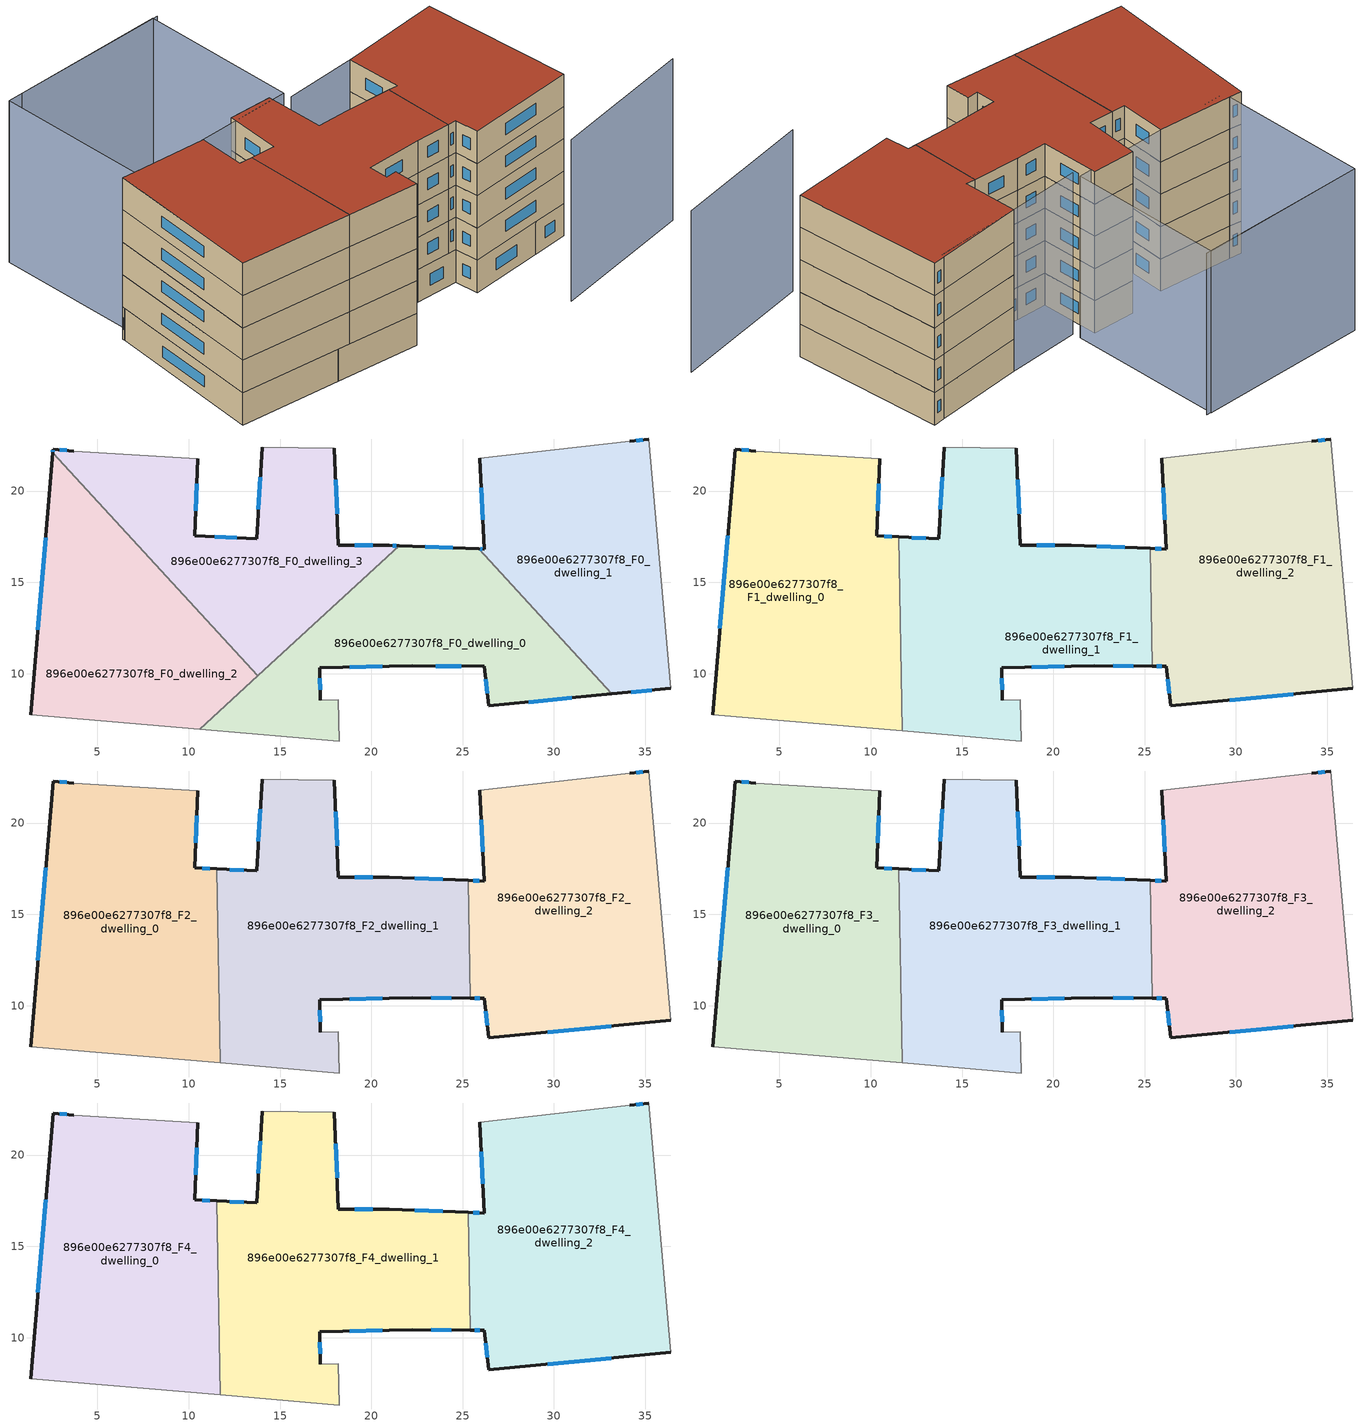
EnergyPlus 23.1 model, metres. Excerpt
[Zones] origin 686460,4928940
896e00e6277307f8_F0_dwelling_0
 floor ground (EU_floor_Construction): 25.87,16.83 33.18,8.89 26.42,8.23 26.2,10.39 22.25,10.43 17.18,10.33 17.21,8.55 18.2,8.58 18.25,6.31 10.61,6.96 21.54,17 z0
 wall outside (EU_wall_Construction): 17.21,8.55 17.18,10.33 22.25,10.43 26.2,10.39 26.42,8.23 33.18,8.89 / 25.87,16.83 21.54,17 z0:3
 wall adiabatic (EU_wall_Construction): 10.61,6.96 18.25,6.31 18.2,8.58 17.21,8.55 z0:3
 wall to 896e00e6277307f8_F0_dwelling_1 (EU_wall_Construction): 33.18,8.89 25.87,16.83 z0:3
 wall to 896e00e6277307f8_F0_dwelling_3 (EU_wall_Construction): 21.54,17 13.79,9.87 z0:3
 wall to 896e00e6277307f8_F0_dwelling_2 (EU_wall_Construction): 13.79,9.87 10.61,6.96 z0:3
 window (EU_Window_Construction): 18.83,10.36 20.6,10.4 / 17.2,9.13 17.19,9.75 / 24.46,16.89 22.95,16.95 / 28.61,8.44 30.98,8.67 / 26.27,9.69 26.34,8.93 / 23.53,10.42 24.91,10.4 z0.98:2.02
896e00e6277307f8_F0_dwelling_1
 floor ground (EU_floor_Construction): 35.2,22.85 36.4,9.2 33.18,8.89 25.87,16.83 26.19,16.82 25.95,21.8 34.16,22.72 z0
 wall outside (EU_wall_Construction): 33.18,8.89 36.4,9.2 / 25.87,16.83 26.19,16.82 / 25.95,21.8 26.19,16.82 / 35.2,22.85 34.16,22.72 z0:3
 wall adiabatic (EU_wall_Construction): 34.16,22.72 25.95,21.8 / 36.4,9.2 35.2,22.85 z0:3
 window (EU_Window_Construction): 34.22,8.99 35.35,9.1 / 25.98,16.83 26.08,16.82 / 26.02,20.18 26.11,18.44 / 34.86,22.81 34.49,22.76 z0.98:2.02
896e00e6277307f8_F0_dwelling_2
 floor ground (EU_floor_Construction): 2.55,22.1 13.79,9.87 10.61,6.96 1.35,7.74 z0
 wall outside (EU_wall_Construction): 2.55,22.1 1.35,7.74 z0:3
 wall to 896e00e6277307f8_F0_dwelling_3 (EU_wall_Construction): 13.79,9.87 2.55,22.1 z0:3
 wall adiabatic (EU_wall_Construction): 1.35,7.74 10.61,6.96 z0:3
 window (EU_Window_Construction): 2.16,17.43 1.74,12.41 z0.98:2.02
896e00e6277307f8_F0_dwelling_3
 floor ground (EU_floor_Construction): 17.98,22.34 18.19,17.03 20.99,17.02 21.54,17 13.79,9.87 2.55,22.1 2.57,22.29 3.7,22.19 10.49,21.77 10.34,17.54 13.72,17.38 14.03,22.4 z0
 wall outside (EU_wall_Construction): 21.54,17 20.99,17.02 18.19,17.03 17.98,22.34 / 3.7,22.19 2.57,22.29 2.55,22.1 / 14.03,22.4 13.72,17.38 10.34,17.54 10.49,21.77 z0:3
 wall adiabatic (EU_wall_Construction): 10.49,21.77 3.7,22.19 / 17.98,22.34 14.03,22.4 z0:3
 window (EU_Window_Construction): 18.12,18.76 18.05,20.61 / 20.08,17.02 19.1,17.03 / 21.36,17.01 21.17,17.01 / 2.56,22.23 2.56,22.16 / 3.33,22.22 2.93,22.26 / 10.39,18.92 10.44,20.4 / 12.62,17.43 11.44,17.49 / 13.93,20.77 13.82,19.01 z0.98:2.02
896e00e6277307f8_F1_dwelling_0
 floor to 896e00e6277307f8_F0_dwelling_2 (EU_floor_Construction): 2.55,22.1 11.63,12.22 11.7,7.96 10.61,6.96 1.35,7.74 z3
 floor to 896e00e6277307f8_F0_dwelling_0 (EU_floor_Construction): 11.7,7.96 11.72,6.86 10.61,6.96 z3
 floor to 896e00e6277307f8_F0_dwelling_3 (EU_floor_Construction): 10.49,21.77 10.34,17.54 11.54,17.48 11.63,12.22 2.55,22.1 2.57,22.29 3.7,22.19 z3
 wall outside (EU_wall_Construction): 3.7,22.19 2.57,22.29 1.35,7.74 / 11.54,17.48 10.34,17.54 10.49,21.77 z3:6
 wall adiabatic (EU_wall_Construction): 1.35,7.74 11.72,6.86 / 10.49,21.77 3.7,22.19 z3:6
 wall to 896e00e6277307f8_F1_dwelling_1 (EU_wall_Construction): 11.72,6.86 11.54,17.48 z3:6
 window (EU_Window_Construction): 2.17,17.56 1.74,12.47 / 3.33,22.22 2.93,22.26 / 10.39,18.92 10.44,20.4 / 11.15,17.5 10.73,17.52 z3.98:5.02
896e00e6277307f8_F1_dwelling_1
 floor to 896e00e6277307f8_F0_dwelling_0 (EU_floor_Construction): 25.3,16.86 25.41,10.4 22.25,10.43 17.18,10.33 17.21,8.55 18.2,8.58 18.25,6.31 11.72,6.86 11.7,7.96 21.54,17 z3
 floor to 896e00e6277307f8_F0_dwelling_3 (EU_floor_Construction): 17.98,22.34 18.19,17.03 20.99,17.02 21.54,17 13.79,9.87 11.63,12.22 11.54,17.48 13.72,17.38 14.03,22.4 z3
 floor to 896e00e6277307f8_F0_dwelling_2 (EU_floor_Construction): 11.63,12.22 13.79,9.87 11.7,7.96 z3
 wall outside (EU_wall_Construction): 25.3,16.86 20.99,17.02 18.19,17.03 17.98,22.34 / 17.21,8.55 17.18,10.33 22.25,10.43 25.41,10.4 / 14.03,22.4 13.72,17.38 11.54,17.48 z3:6
 wall to 896e00e6277307f8_F1_dwelling_2 (EU_wall_Construction): 25.41,10.4 25.3,16.86 z3:6
 wall adiabatic (EU_wall_Construction): 11.72,6.86 18.25,6.31 18.2,8.58 17.21,8.55 / 17.98,22.34 14.03,22.4 z3:6
 window (EU_Window_Construction): 18.12,18.76 18.05,20.61 / 20.08,17.02 19.1,17.03 / 23.9,16.91 22.39,16.97 / 23.28,10.42 24.38,10.41 / 18.83,10.36 20.6,10.4 / 17.2,9.13 17.19,9.75 / 13.01,17.41 12.25,17.45 / 13.93,20.77 13.82,19.01 z3.98:5.02
896e00e6277307f8_F1_dwelling_2
 floor to 896e00e6277307f8_F0_dwelling_1 (EU_floor_Construction): 35.2,22.85 36.4,9.2 33.17,8.89 25.87,16.83 26.19,16.82 25.95,21.8 34.16,22.72 z3
 floor to 896e00e6277307f8_F0_dwelling_0 (EU_floor_Construction): 25.87,16.83 33.17,8.89 26.42,8.23 26.2,10.39 25.41,10.4 25.3,16.86 z3
 wall outside (EU_wall_Construction): 35.2,22.85 34.16,22.72 / 25.41,10.4 26.2,10.39 26.42,8.23 36.4,9.2 / 25.95,21.8 26.19,16.82 25.3,16.86 z3:6
 wall adiabatic (EU_wall_Construction): 36.4,9.2 35.2,22.85 / 34.16,22.72 25.95,21.8 z3:6
 window (EU_Window_Construction): 34.86,22.81 34.49,22.76 / 29.66,8.55 33.15,8.88 / 26.27,9.69 26.34,8.93 / 25.67,10.4 25.94,10.39 / 25.9,16.83 25.59,16.84 / 26.02,20.18 26.11,18.44 z3.98:5.02
896e00e6277307f8_F2_dwelling_0
 floor to 896e00e6277307f8_F1_dwelling_0 (EU_floor_Construction): 10.49,21.77 10.34,17.54 11.54,17.48 11.72,6.86 1.35,7.74 2.57,22.29 3.7,22.19 z6
 wall outside (EU_wall_Construction): 3.7,22.19 2.57,22.29 1.35,7.74 / 11.54,17.48 10.34,17.54 10.49,21.77 z6:9
 wall adiabatic (EU_wall_Construction): 1.35,7.74 11.72,6.86 / 10.49,21.77 3.7,22.19 z6:9
 wall to 896e00e6277307f8_F2_dwelling_1 (EU_wall_Construction): 11.72,6.86 11.54,17.48 z6:9
 window (EU_Window_Construction): 2.17,17.56 1.74,12.47 / 3.33,22.22 2.93,22.26 / 10.39,18.92 10.44,20.4 / 11.15,17.5 10.73,17.52 z6.98:8.02
896e00e6277307f8_F2_dwelling_1
 floor to 896e00e6277307f8_F1_dwelling_1 (EU_floor_Construction): 25.3,16.86 25.41,10.4 22.25,10.43 17.18,10.33 17.21,8.55 18.2,8.58 18.25,6.31 11.72,6.86 11.54,17.48 13.72,17.38 14.03,22.4 17.98,22.34 18.19,17.03 20.99,17.02 z6
 wall outside (EU_wall_Construction): 25.3,16.86 20.99,17.02 18.19,17.03 17.98,22.34 / 17.21,8.55 17.18,10.33 22.25,10.43 25.41,10.4 / 14.03,22.4 13.72,17.38 11.54,17.48 z6:9
 wall to 896e00e6277307f8_F2_dwelling_2 (EU_wall_Construction): 25.41,10.4 25.3,16.86 z6:9
 wall adiabatic (EU_wall_Construction): 11.72,6.86 18.25,6.31 18.2,8.58 17.21,8.55 / 17.98,22.34 14.03,22.4 z6:9
 window (EU_Window_Construction): 18.12,18.76 18.05,20.61 / 20.08,17.02 19.1,17.03 / 23.9,16.91 22.39,16.97 / 23.28,10.42 24.38,10.41 / 18.83,10.36 20.6,10.4 / 17.2,9.13 17.19,9.75 / 13.01,17.41 12.25,17.45 / 13.93,20.77 13.82,19.01 z6.98:8.02
896e00e6277307f8_F2_dwelling_2
 floor to 896e00e6277307f8_F1_dwelling_2 (EU_floor_Construction): 35.2,22.85 36.4,9.2 26.42,8.23 26.2,10.39 25.41,10.4 25.3,16.86 26.19,16.82 25.95,21.8 34.16,22.72 z6
 wall outside (EU_wall_Construction): 35.2,22.85 34.16,22.72 / 25.41,10.4 26.2,10.39 26.42,8.23 36.4,9.2 / 25.95,21.8 26.19,16.82 25.3,16.86 z6:9
 wall adiabatic (EU_wall_Construction): 36.4,9.2 35.2,22.85 / 34.16,22.72 25.95,21.8 z6:9
 window (EU_Window_Construction): 34.86,22.81 34.49,22.76 / 29.66,8.55 33.15,8.88 / 26.27,9.69 26.34,8.93 / 25.67,10.4 25.94,10.39 / 25.9,16.83 25.59,16.84 / 26.02,20.18 26.11,18.44 z6.98:8.02
896e00e6277307f8_F3_dwelling_0
 floor to 896e00e6277307f8_F2_dwelling_0 (EU_floor_Construction): 10.49,21.77 10.34,17.54 11.54,17.48 11.72,6.86 1.35,7.74 2.57,22.29 3.7,22.19 z9
 wall outside (EU_wall_Construction): 3.7,22.19 2.57,22.29 1.35,7.74 / 11.54,17.48 10.34,17.54 10.49,21.77 z9:12
 wall adiabatic (EU_wall_Construction): 1.35,7.74 11.72,6.86 / 10.49,21.77 3.7,22.19 z9:12
 wall to 896e00e6277307f8_F3_dwelling_1 (EU_wall_Construction): 11.72,6.86 11.54,17.48 z9:12
 window (EU_Window_Construction): 2.17,17.56 1.74,12.47 / 3.33,22.22 2.93,22.26 / 10.39,18.92 10.44,20.4 / 11.15,17.5 10.73,17.52 z9.98:11.02
896e00e6277307f8_F3_dwelling_1
 floor to 896e00e6277307f8_F2_dwelling_1 (EU_floor_Construction): 25.3,16.86 25.41,10.4 22.25,10.43 17.18,10.33 17.21,8.55 18.2,8.58 18.25,6.31 11.72,6.86 11.54,17.48 13.72,17.38 14.03,22.4 17.98,22.34 18.19,17.03 20.99,17.02 z9
 wall outside (EU_wall_Construction): 25.3,16.86 20.99,17.02 18.19,17.03 17.98,22.34 / 17.21,8.55 17.18,10.33 22.25,10.43 25.41,10.4 / 14.03,22.4 13.72,17.38 11.54,17.48 z9:12
 wall to 896e00e6277307f8_F3_dwelling_2 (EU_wall_Construction): 25.41,10.4 25.3,16.86 z9:12
 wall adiabatic (EU_wall_Construction): 11.72,6.86 18.25,6.31 18.2,8.58 17.21,8.55 / 17.98,22.34 14.03,22.4 z9:12
 window (EU_Window_Construction): 18.12,18.76 18.05,20.61 / 20.08,17.02 19.1,17.03 / 23.9,16.91 22.39,16.97 / 23.28,10.42 24.38,10.41 / 18.83,10.36 20.6,10.4 / 17.2,9.13 17.19,9.75 / 13.01,17.41 12.25,17.45 / 13.93,20.77 13.82,19.01 z9.98:11.02
896e00e6277307f8_F3_dwelling_2
 floor to 896e00e6277307f8_F2_dwelling_2 (EU_floor_Construction): 35.2,22.85 36.4,9.2 26.42,8.23 26.2,10.39 25.41,10.4 25.3,16.86 26.19,16.82 25.95,21.8 34.16,22.72 z9
 wall outside (EU_wall_Construction): 35.2,22.85 34.16,22.72 / 25.41,10.4 26.2,10.39 26.42,8.23 36.4,9.2 / 25.95,21.8 26.19,16.82 25.3,16.86 z9:12
 wall adiabatic (EU_wall_Construction): 36.4,9.2 35.2,22.85 / 34.16,22.72 25.95,21.8 z9:12
 window (EU_Window_Construction): 34.86,22.81 34.49,22.76 / 29.66,8.55 33.15,8.88 / 26.27,9.69 26.34,8.93 / 25.67,10.4 25.94,10.39 / 25.9,16.83 25.59,16.84 / 26.02,20.18 26.11,18.44 z9.98:11.02
896e00e6277307f8_F4_dwelling_0
 floor to 896e00e6277307f8_F3_dwelling_0 (EU_floor_Construction): 10.49,21.77 10.34,17.54 11.54,17.48 11.72,6.86 1.35,7.74 2.57,22.29 3.7,22.19 z12
 wall outside (EU_wall_Construction): 3.7,22.19 2.57,22.29 1.35,7.74 / 11.54,17.48 10.34,17.54 10.49,21.77 z12:15
 wall adiabatic (EU_wall_Construction): 1.35,7.74 11.72,6.86 / 10.49,21.77 3.7,22.19 z12:15
 wall to 896e00e6277307f8_F4_dwelling_1 (EU_wall_Construction): 11.72,6.86 11.54,17.48 z12:15
 window (EU_Window_Construction): 2.17,17.56 1.74,12.47 / 3.33,22.22 2.93,22.26 / 10.39,18.92 10.44,20.4 / 11.15,17.5 10.73,17.52 z12.98:14.02
 roof outside (EU_roof_Construction): 11.72,6.86 11.54,17.48 10.34,17.54 10.49,21.77 3.7,22.19 2.57,22.29 1.35,7.74 z15
896e00e6277307f8_F4_dwelling_1
 floor to 896e00e6277307f8_F3_dwelling_1 (EU_floor_Construction): 25.3,16.86 25.41,10.4 22.25,10.43 17.18,10.33 17.21,8.55 18.2,8.58 18.25,6.31 11.72,6.86 11.54,17.48 13.72,17.38 14.03,22.4 17.98,22.34 18.19,17.03 20.99,17.02 z12
 wall outside (EU_wall_Construction): 25.3,16.86 20.99,17.02 18.19,17.03 17.98,22.34 / 17.21,8.55 17.18,10.33 22.25,10.43 25.41,10.4 / 14.03,22.4 13.72,17.38 11.54,17.48 z12:15
 wall to 896e00e6277307f8_F4_dwelling_2 (EU_wall_Construction): 25.41,10.4 25.3,16.86 z12:15
 wall adiabatic (EU_wall_Construction): 11.72,6.86 18.25,6.31 18.2,8.58 17.21,8.55 / 17.98,22.34 14.03,22.4 z12:15
 window (EU_Window_Construction): 18.12,18.76 18.05,20.61 / 20.08,17.02 19.1,17.03 / 23.9,16.91 22.39,16.97 / 23.28,10.42 24.38,10.41 / 18.83,10.36 20.6,10.4 / 17.2,9.13 17.19,9.75 / 13.01,17.41 12.25,17.45 / 13.93,20.77 13.82,19.01 z12.98:14.02
 roof outside (EU_roof_Construction): 25.41,10.4 25.3,16.86 20.99,17.02 18.19,17.03 17.98,22.34 14.03,22.4 13.72,17.38 11.54,17.48 11.72,6.86 18.25,6.31 18.2,8.58 17.21,8.55 17.18,10.33 22.25,10.43 z15
896e00e6277307f8_F4_dwelling_2
 floor to 896e00e6277307f8_F3_dwelling_2 (EU_floor_Construction): 35.2,22.85 36.4,9.2 26.42,8.23 26.2,10.39 25.41,10.4 25.3,16.86 26.19,16.82 25.95,21.8 34.16,22.72 z12
 wall outside (EU_wall_Construction): 35.2,22.85 34.16,22.72 / 25.41,10.4 26.2,10.39 26.42,8.23 36.4,9.2 / 25.95,21.8 26.19,16.82 25.3,16.86 z12:15
 wall adiabatic (EU_wall_Construction): 36.4,9.2 35.2,22.85 / 34.16,22.72 25.95,21.8 z12:15
 window (EU_Window_Construction): 34.86,22.81 34.49,22.76 / 29.66,8.55 33.15,8.88 / 26.27,9.69 26.34,8.93 / 25.67,10.4 25.94,10.39 / 25.9,16.83 25.59,16.84 / 26.02,20.18 26.11,18.44 z12.98:14.02
 roof outside (EU_roof_Construction): 36.4,9.2 35.2,22.85 34.16,22.72 25.95,21.8 26.19,16.82 25.3,16.86 25.41,10.4 26.2,10.39 26.42,8.23 z15
shading: 30.82,2.48 43.83,4.99 / 19.2,36.08 4.69,35.71 / 34.18,22.43 19.26,21.29 / 3.32,35.68 18.79,36.12 / 18.79,36.12 19.19,22.02 / 19.19,22.02 3.71,21.58 / 3.71,21.58 3.32,35.68 z0:15
[Building]
EU S2 Campaign: North Axis=0; Terrain=City; Solar Distribution=FullExterior
[Site:Location]
Bologna: Latitude=44.5; Longitude=11.25; Time Zone=1; Elevation=37
[SizingPeriod:WeatherFileDays]
AnnualSizingPeriod: Begin Month=1; Begin Day of Month=1; End Month=12; End Day of Month=31; Day of Week for Start Day=Monday; Use Weather File Daylight Saving Period=No; Use Weather File Rain and Snow Indicators=No
[MATERIAL]
EU_InternalMass_Material: Roughness=MediumRough; Thickness=0.1; Conductivity=1; Density=1800; Specific Heat=900; Thermal Absorptance=0.9; Solar Absorptance=0.7; Visible Absorptance=0.7
[MATERIAL:NOMASS] Roughness=MediumRough; Thermal Absorptance=0.9; Solar Absorptance=0.7; Visible Absorptance=0.7
Name | Thermal Resistance
EU_wall_NoMass | 0.905828
EU_roof_NoMass | 0.37593
EU_floor_NoMass | 0.67114
[WINDOWMATERIAL:SIMPLEGLAZINGSYSTEM]
EU_Window_SimpleGlazing: UFactor=4.52486; Solar Heat Gain Coefficient=0.85; Visible Transmittance=0.85
[CONSTRUCTION]
EU_wall_Construction: EU_wall_NoMass
EU_roof_Construction: EU_roof_NoMass
EU_floor_Construction: EU_floor_NoMass
EU_InternalMass_Construction: EU_InternalMass_Material
EU_Window_Construction: EU_Window_SimpleGlazing
[ZONE] Type=1; Multiplier=1; Ceiling Height=autocalculate; Floor Area=autocalculate; Part of Total Floor Area=Yes
Name | Volume
896e00e6277307f8_F0_dwelling_0 | 308.811
896e00e6277307f8_F1_dwelling_0; 896e00e6277307f8_F2_dwelling_0; 896e00e6277307f8_F3_dwelling_0; 896e00e6277307f8_F4_dwelling_0 | 411.746
896e00e6277307f8_F0_dwelling_1 | 309.828
896e00e6277307f8_F1_dwelling_1; 896e00e6277307f8_F2_dwelling_1; 896e00e6277307f8_F3_dwelling_1; 896e00e6277307f8_F4_dwelling_1 | 411.761
896e00e6277307f8_F0_dwelling_2 | 308.31
896e00e6277307f8_F1_dwelling_2; 896e00e6277307f8_F2_dwelling_2; 896e00e6277307f8_F3_dwelling_2; 896e00e6277307f8_F4_dwelling_2 | 411.75
896e00e6277307f8_F0_dwelling_3 | 308.303
[INTERNALMASS] Construction=EU_InternalMass_Construction
Name | Zone or ZoneList | Surface Area
896e00e6277307f8_F0_dwelling_0_EU_InternalMass | 896e00e6277307f8_F0_dwelling_0 | 102.937
896e00e6277307f8_F0_dwelling_1_EU_InternalMass | 896e00e6277307f8_F0_dwelling_1 | 103.274
896e00e6277307f8_F0_dwelling_2_EU_InternalMass | 896e00e6277307f8_F0_dwelling_2 | 102.77
896e00e6277307f8_F0_dwelling_3_EU_InternalMass | 896e00e6277307f8_F0_dwelling_3 | 102.768
896e00e6277307f8_F1_dwelling_0_EU_InternalMass | 896e00e6277307f8_F1_dwelling_0 | 137.249
896e00e6277307f8_F1_dwelling_1_EU_InternalMass | 896e00e6277307f8_F1_dwelling_1 | 137.253
896e00e6277307f8_F1_dwelling_2_EU_InternalMass | 896e00e6277307f8_F1_dwelling_2 | 137.25
896e00e6277307f8_F2_dwelling_0_EU_InternalMass | 896e00e6277307f8_F2_dwelling_0 | 137.249
896e00e6277307f8_F2_dwelling_1_EU_InternalMass | 896e00e6277307f8_F2_dwelling_1 | 137.253
896e00e6277307f8_F2_dwelling_2_EU_InternalMass | 896e00e6277307f8_F2_dwelling_2 | 137.25
896e00e6277307f8_F3_dwelling_0_EU_InternalMass | 896e00e6277307f8_F3_dwelling_0 | 137.249
896e00e6277307f8_F3_dwelling_1_EU_InternalMass | 896e00e6277307f8_F3_dwelling_1 | 137.253
896e00e6277307f8_F3_dwelling_2_EU_InternalMass | 896e00e6277307f8_F3_dwelling_2 | 137.25
896e00e6277307f8_F4_dwelling_0_EU_InternalMass | 896e00e6277307f8_F4_dwelling_0 | 137.249
896e00e6277307f8_F4_dwelling_1_EU_InternalMass | 896e00e6277307f8_F4_dwelling_1 | 137.253
896e00e6277307f8_F4_dwelling_2_EU_InternalMass | 896e00e6277307f8_F4_dwelling_2 | 137.25
[OTHEREQUIPMENT] Fuel Type=Electricity; Design Level Calculation Method=Watts/Area; Power per Zone Floor Area=1; Fraction Latent=0; Fraction Radiant=0; Fraction Lost=0; Carbon Dioxide Generation Rate=0; EndUse Subcategory=EU_Step8_InternalGains
Name | Zone or ZoneList or Space or SpaceList | Schedule
EU_Step8_InternalGain_896e00e6277307f8_F0_dwelling_0_f000 | 896e00e6277307f8_F0_dwelling_0 | EU_Step8_GainSchedule_896e00e6277307f8_F0_dwelling_0_f000
EU_Step8_InternalGain_896e00e6277307f8_F0_dwelling_1_f000 | 896e00e6277307f8_F0_dwelling_1 | EU_Step8_GainSchedule_896e00e6277307f8_F0_dwelling_1_f000
EU_Step8_InternalGain_896e00e6277307f8_F0_dwelling_2_f000 | 896e00e6277307f8_F0_dwelling_2 | EU_Step8_GainSchedule_896e00e6277307f8_F0_dwelling_2_f000
EU_Step8_InternalGain_896e00e6277307f8_F0_dwelling_3_f000 | 896e00e6277307f8_F0_dwelling_3 | EU_Step8_GainSchedule_896e00e6277307f8_F0_dwelling_3_f000
EU_Step8_InternalGain_896e00e6277307f8_F1_dwelling_0_f000 | 896e00e6277307f8_F1_dwelling_0 | EU_Step8_GainSchedule_896e00e6277307f8_F1_dwelling_0_f000
EU_Step8_InternalGain_896e00e6277307f8_F1_dwelling_1_f000 | 896e00e6277307f8_F1_dwelling_1 | EU_Step8_GainSchedule_896e00e6277307f8_F1_dwelling_1_f000
EU_Step8_InternalGain_896e00e6277307f8_F1_dwelling_2_f000 | 896e00e6277307f8_F1_dwelling_2 | EU_Step8_GainSchedule_896e00e6277307f8_F1_dwelling_2_f000
EU_Step8_InternalGain_896e00e6277307f8_F2_dwelling_0_f000 | 896e00e6277307f8_F2_dwelling_0 | EU_Step8_GainSchedule_896e00e6277307f8_F2_dwelling_0_f000
EU_Step8_InternalGain_896e00e6277307f8_F2_dwelling_1_f000 | 896e00e6277307f8_F2_dwelling_1 | EU_Step8_GainSchedule_896e00e6277307f8_F2_dwelling_1_f000
EU_Step8_InternalGain_896e00e6277307f8_F2_dwelling_2_f000 | 896e00e6277307f8_F2_dwelling_2 | EU_Step8_GainSchedule_896e00e6277307f8_F2_dwelling_2_f000
EU_Step8_InternalGain_896e00e6277307f8_F3_dwelling_0_f000 | 896e00e6277307f8_F3_dwelling_0 | EU_Step8_GainSchedule_896e00e6277307f8_F3_dwelling_0_f000
EU_Step8_InternalGain_896e00e6277307f8_F3_dwelling_1_f000 | 896e00e6277307f8_F3_dwelling_1 | EU_Step8_GainSchedule_896e00e6277307f8_F3_dwelling_1_f000
EU_Step8_InternalGain_896e00e6277307f8_F3_dwelling_2_f000 | 896e00e6277307f8_F3_dwelling_2 | EU_Step8_GainSchedule_896e00e6277307f8_F3_dwelling_2_f000
EU_Step8_InternalGain_896e00e6277307f8_F4_dwelling_0_f000 | 896e00e6277307f8_F4_dwelling_0 | EU_Step8_GainSchedule_896e00e6277307f8_F4_dwelling_0_f000
EU_Step8_InternalGain_896e00e6277307f8_F4_dwelling_1_f000 | 896e00e6277307f8_F4_dwelling_1 | EU_Step8_GainSchedule_896e00e6277307f8_F4_dwelling_1_f000
EU_Step8_InternalGain_896e00e6277307f8_F4_dwelling_2_f000 | 896e00e6277307f8_F4_dwelling_2 | EU_Step8_GainSchedule_896e00e6277307f8_F4_dwelling_2_f000
[ZONEVENTILATION:DESIGNFLOWRATE] Schedule=EU_AlwaysOn; Design Flow Rate Calculation Method=AirChanges/Hour; Air Changes per Hour=0.73129; Ventilation Type=Natural; Fan Pressure Rise=0; Fan Total Efficiency=1; Constant Term Coefficient=1; Temperature Term Coefficient=0; Velocity Term Coefficient=0; Velocity Squared Term Coefficient=0; Minimum Indoor Temperature=-100; Maximum Indoor Temperature=100; Delta Temperature=-100; Minimum Outdoor Temperature=-100; Maximum Outdoor Temperature=100; Maximum Wind Speed=40
Name | Zone or ZoneList or Space or SpaceList
EU_ConstantAir_896e00e6277307f8_F0_dwelling_0 | 896e00e6277307f8_F0_dwelling_0
EU_ConstantAir_896e00e6277307f8_F0_dwelling_1 | 896e00e6277307f8_F0_dwelling_1
EU_ConstantAir_896e00e6277307f8_F0_dwelling_2 | 896e00e6277307f8_F0_dwelling_2
EU_ConstantAir_896e00e6277307f8_F0_dwelling_3 | 896e00e6277307f8_F0_dwelling_3
EU_ConstantAir_896e00e6277307f8_F1_dwelling_0 | 896e00e6277307f8_F1_dwelling_0
EU_ConstantAir_896e00e6277307f8_F1_dwelling_1 | 896e00e6277307f8_F1_dwelling_1
EU_ConstantAir_896e00e6277307f8_F1_dwelling_2 | 896e00e6277307f8_F1_dwelling_2
EU_ConstantAir_896e00e6277307f8_F2_dwelling_0 | 896e00e6277307f8_F2_dwelling_0
EU_ConstantAir_896e00e6277307f8_F2_dwelling_1 | 896e00e6277307f8_F2_dwelling_1
EU_ConstantAir_896e00e6277307f8_F2_dwelling_2 | 896e00e6277307f8_F2_dwelling_2
EU_ConstantAir_896e00e6277307f8_F3_dwelling_0 | 896e00e6277307f8_F3_dwelling_0
EU_ConstantAir_896e00e6277307f8_F3_dwelling_1 | 896e00e6277307f8_F3_dwelling_1
EU_ConstantAir_896e00e6277307f8_F3_dwelling_2 | 896e00e6277307f8_F3_dwelling_2
EU_ConstantAir_896e00e6277307f8_F4_dwelling_0 | 896e00e6277307f8_F4_dwelling_0
EU_ConstantAir_896e00e6277307f8_F4_dwelling_1 | 896e00e6277307f8_F4_dwelling_1
EU_ConstantAir_896e00e6277307f8_F4_dwelling_2 | 896e00e6277307f8_F4_dwelling_2
[HVACTEMPLATE:THERMOSTAT] Constant Heating Setpoint=20; Constant Cooling Setpoint=50
EU_HeatOnly_896e00e6277307f8_F0_dwelling_0; EU_HeatOnly_896e00e6277307f8_F0_dwelling_1; EU_HeatOnly_896e00e6277307f8_F0_dwelling_2; EU_HeatOnly_896e00e6277307f8_F0_dwelling_3; EU_HeatOnly_896e00e6277307f8_F1_dwelling_0; EU_HeatOnly_896e00e6277307f8_F1_dwelling_1; EU_HeatOnly_896e00e6277307f8_F1_dwelling_2; EU_HeatOnly_896e00e6277307f8_F2_dwelling_0; EU_HeatOnly_896e00e6277307f8_F2_dwelling_1; EU_HeatOnly_896e00e6277307f8_F2_dwelling_2; EU_HeatOnly_896e00e6277307f8_F3_dwelling_0; EU_HeatOnly_896e00e6277307f8_F3_dwelling_1; EU_HeatOnly_896e00e6277307f8_F3_dwelling_2; EU_HeatOnly_896e00e6277307f8_F4_dwelling_0; EU_HeatOnly_896e00e6277307f8_F4_dwelling_1; EU_HeatOnly_896e00e6277307f8_F4_dwelling_2
[HVACTEMPLATE:ZONE:IDEALLOADSAIRSYSTEM] System Availability Schedule=EU_AlwaysOn; Maximum Heating Supply Air Temperature=50; Minimum Cooling Supply Air Temperature=13; Maximum Heating Supply Air Humidity Ratio=0.0156; Minimum Cooling Supply Air Humidity Ratio=0.0077; Heating Limit=NoLimit; Cooling Limit=NoLimit; Heating Availability Schedule=EU_AlwaysOn; Cooling Availability Schedule=EU_CoolingOff; Dehumidification Control Type=ConstantSensibleHeatRatio; Cooling Sensible Heat Ratio=0.7; Dehumidification Setpoint=60; Humidification Control Type=None; Humidification Setpoint=30; Outdoor Air Method=None; Outdoor Air Flow Rate per Person=0.00944; Outdoor Air Flow Rate per Zone Floor Area=0; Outdoor Air Flow Rate per Zone=0; Demand Controlled Ventilation Type=None; Outdoor Air Economizer Type=NoEconomizer; Heat Recovery Type=None; Sensible Heat Recovery Effectiveness=0.7; Latent Heat Recovery Effectiveness=0.65
Name | Template Thermostat
896e00e6277307f8_F0_dwelling_0 | EU_HeatOnly_896e00e6277307f8_F0_dwelling_0
896e00e6277307f8_F0_dwelling_1 | EU_HeatOnly_896e00e6277307f8_F0_dwelling_1
896e00e6277307f8_F0_dwelling_2 | EU_HeatOnly_896e00e6277307f8_F0_dwelling_2
896e00e6277307f8_F0_dwelling_3 | EU_HeatOnly_896e00e6277307f8_F0_dwelling_3
896e00e6277307f8_F1_dwelling_0 | EU_HeatOnly_896e00e6277307f8_F1_dwelling_0
896e00e6277307f8_F1_dwelling_1 | EU_HeatOnly_896e00e6277307f8_F1_dwelling_1
896e00e6277307f8_F1_dwelling_2 | EU_HeatOnly_896e00e6277307f8_F1_dwelling_2
896e00e6277307f8_F2_dwelling_0 | EU_HeatOnly_896e00e6277307f8_F2_dwelling_0
896e00e6277307f8_F2_dwelling_1 | EU_HeatOnly_896e00e6277307f8_F2_dwelling_1
896e00e6277307f8_F2_dwelling_2 | EU_HeatOnly_896e00e6277307f8_F2_dwelling_2
896e00e6277307f8_F3_dwelling_0 | EU_HeatOnly_896e00e6277307f8_F3_dwelling_0
896e00e6277307f8_F3_dwelling_1 | EU_HeatOnly_896e00e6277307f8_F3_dwelling_1
896e00e6277307f8_F3_dwelling_2 | EU_HeatOnly_896e00e6277307f8_F3_dwelling_2
896e00e6277307f8_F4_dwelling_0 | EU_HeatOnly_896e00e6277307f8_F4_dwelling_0
896e00e6277307f8_F4_dwelling_1 | EU_HeatOnly_896e00e6277307f8_F4_dwelling_1
896e00e6277307f8_F4_dwelling_2 | EU_HeatOnly_896e00e6277307f8_F4_dwelling_2
[SIZING:ZONE] Zone Cooling Design Supply Air Temperature Input Method=SupplyAirTemperature; Zone Cooling Design Supply Air Temperature=13; Zone Heating Design Supply Air Temperature Input Method=SupplyAirTemperature; Zone Heating Design Supply Air Temperature=50; Zone Cooling Design Supply Air Humidity Ratio=0.008; Zone Heating Design Supply Air Humidity Ratio=0.008; Cooling Design Air Flow Method=DesignDay; Cooling Design Air Flow Rate=0; Cooling Minimum Air Flow per Zone Floor Area=0.000762; Cooling Minimum Air Flow=0; Cooling Minimum Air Flow Fraction=0.2; Heating Design Air Flow Method=DesignDay; Heating Design Air Flow Rate=0; Heating Maximum Air Flow per Zone Floor Area=0.002032; Heating Maximum Air Flow=0.141576; Heating Maximum Air Flow Fraction=0.3; Account for Dedicated Outdoor Air System=No; Dedicated Outdoor Air System Control Strategy=NeutralSupplyAir; Dedicated Outdoor Air Low Setpoint Temperature for Design=autosize; Dedicated Outdoor Air High Setpoint Temperature for Design=autosize; Zone Load Sizing Method=Sensible Load Only No Latent Load; Zone Latent Cooling Design Supply Air Humidity Ratio Input Method=HumidityRatioDifference; Zone Cooling Design Supply Air Humidity Ratio Difference=0.005; Zone Latent Heating Design Supply Air Humidity Ratio Input Method=HumidityRatioDifference; Zone Humidification Design Supply Air Humidity Ratio Difference=0.005
896e00e6277307f8_F0_dwelling_0; 896e00e6277307f8_F0_dwelling_1; 896e00e6277307f8_F0_dwelling_2; 896e00e6277307f8_F0_dwelling_3; 896e00e6277307f8_F1_dwelling_0; 896e00e6277307f8_F1_dwelling_1; 896e00e6277307f8_F1_dwelling_2; 896e00e6277307f8_F2_dwelling_0; 896e00e6277307f8_F2_dwelling_1; 896e00e6277307f8_F2_dwelling_2; 896e00e6277307f8_F3_dwelling_0; 896e00e6277307f8_F3_dwelling_1; 896e00e6277307f8_F3_dwelling_2; 896e00e6277307f8_F4_dwelling_0; 896e00e6277307f8_F4_dwelling_1; 896e00e6277307f8_F4_dwelling_2
[SCHEDULE:CONSTANT]
Name | Hourly Value
EU_AlwaysOn | 1
EU_CoolingOff | 0
[SCHEDULE:FILE] Column Number=1; Rows to Skip at Top=0; Number of Hours of Data=8760; Column Separator=Comma; Interpolate to Timestep=No; Minutes per Item=60; Adjust Schedule for Daylight Savings=Yes
Name | File
EU_Step8_GainSchedule_896e00e6277307f8_F0_dwelling_0_f000 | ../../schedules/896e00e6277307f8/896e00e6277307f8_F0_dwelling_0_f000_gain.csv
EU_Step8_GainSchedule_896e00e6277307f8_F0_dwelling_1_f000 | ../../schedules/896e00e6277307f8/896e00e6277307f8_F0_dwelling_1_f000_gain.csv
EU_Step8_GainSchedule_896e00e6277307f8_F0_dwelling_2_f000 | ../../schedules/896e00e6277307f8/896e00e6277307f8_F0_dwelling_2_f000_gain.csv
EU_Step8_GainSchedule_896e00e6277307f8_F0_dwelling_3_f000 | ../../schedules/896e00e6277307f8/896e00e6277307f8_F0_dwelling_3_f000_gain.csv
EU_Step8_GainSchedule_896e00e6277307f8_F1_dwelling_0_f000 | ../../schedules/896e00e6277307f8/896e00e6277307f8_F1_dwelling_0_f000_gain.csv
EU_Step8_GainSchedule_896e00e6277307f8_F1_dwelling_1_f000 | ../../schedules/896e00e6277307f8/896e00e6277307f8_F1_dwelling_1_f000_gain.csv
EU_Step8_GainSchedule_896e00e6277307f8_F1_dwelling_2_f000 | ../../schedules/896e00e6277307f8/896e00e6277307f8_F1_dwelling_2_f000_gain.csv
EU_Step8_GainSchedule_896e00e6277307f8_F2_dwelling_0_f000 | ../../schedules/896e00e6277307f8/896e00e6277307f8_F2_dwelling_0_f000_gain.csv
EU_Step8_GainSchedule_896e00e6277307f8_F2_dwelling_1_f000 | ../../schedules/896e00e6277307f8/896e00e6277307f8_F2_dwelling_1_f000_gain.csv
EU_Step8_GainSchedule_896e00e6277307f8_F2_dwelling_2_f000 | ../../schedules/896e00e6277307f8/896e00e6277307f8_F2_dwelling_2_f000_gain.csv
EU_Step8_GainSchedule_896e00e6277307f8_F3_dwelling_0_f000 | ../../schedules/896e00e6277307f8/896e00e6277307f8_F3_dwelling_0_f000_gain.csv
EU_Step8_GainSchedule_896e00e6277307f8_F3_dwelling_1_f000 | ../../schedules/896e00e6277307f8/896e00e6277307f8_F3_dwelling_1_f000_gain.csv
EU_Step8_GainSchedule_896e00e6277307f8_F3_dwelling_2_f000 | ../../schedules/896e00e6277307f8/896e00e6277307f8_F3_dwelling_2_f000_gain.csv
EU_Step8_GainSchedule_896e00e6277307f8_F4_dwelling_0_f000 | ../../schedules/896e00e6277307f8/896e00e6277307f8_F4_dwelling_0_f000_gain.csv
EU_Step8_GainSchedule_896e00e6277307f8_F4_dwelling_1_f000 | ../../schedules/896e00e6277307f8/896e00e6277307f8_F4_dwelling_1_f000_gain.csv
EU_Step8_GainSchedule_896e00e6277307f8_F4_dwelling_2_f000 | ../../schedules/896e00e6277307f8/896e00e6277307f8_F4_dwelling_2_f000_gain.csv
